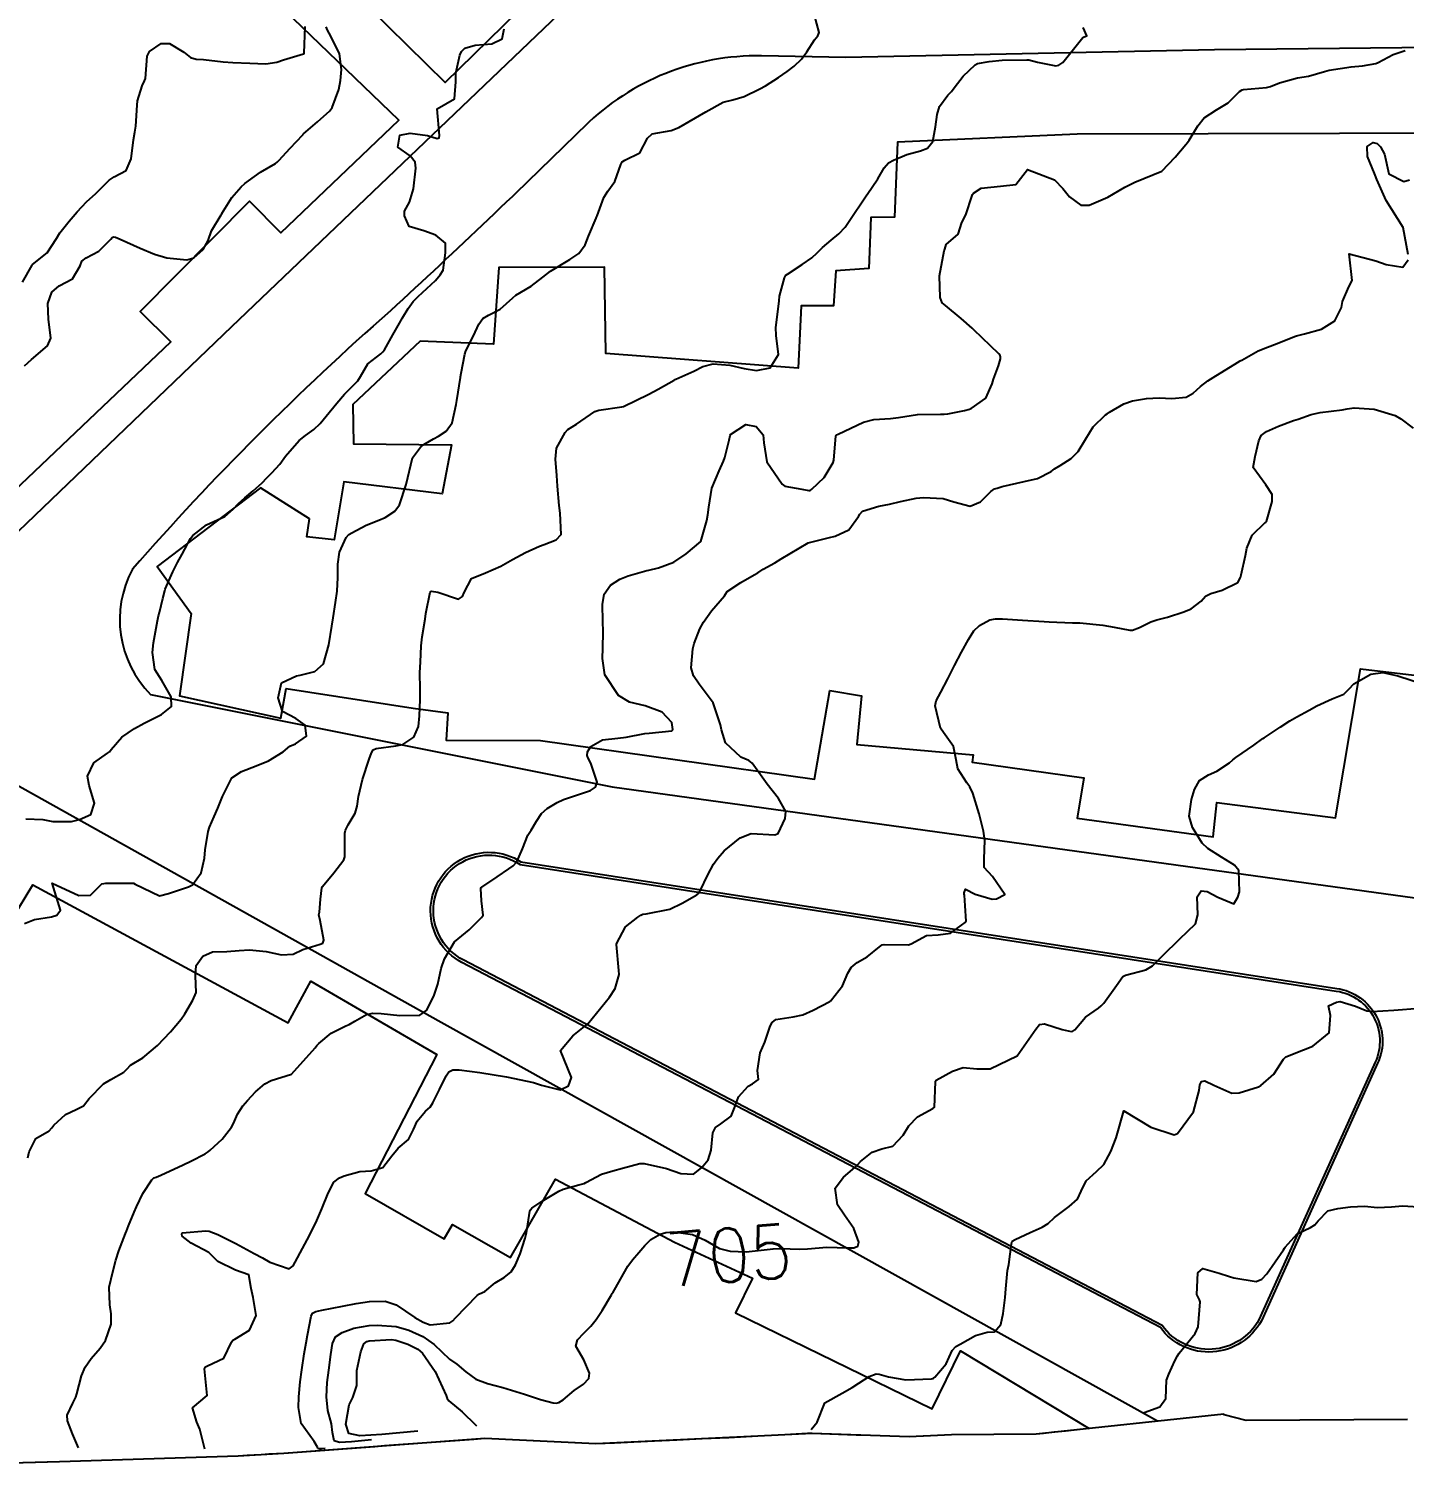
# Model space of a CAD drawing. Header units: metres. Extents: x 292545 to 299085, y 7450245 to 7463078.
# Drawn here: x 293256.3 to 293358.7, y 7462538.1 to 7462645.9 of the extents above; entities that cross this region are included whole.
import ezdxf
from ezdxf.enums import TextEntityAlignment as Align

# ---------------------------------------------------------------- set-up
doc = ezdxf.new("R2010")
doc.units = ezdxf.units.M
for name, color, linetype in [('Area', 45, 'Continuous'), ('Area Verde e Lazer', 94, 'Continuous'), ('Cotas', 45, 'Continuous'), ('Curvas de Nivel 1m', 11, 'Continuous'), ('Curvas de Nivel 5m', 15, 'Continuous'), ('Edificações', 30, 'Continuous'), ('Vias Primárias', 230, 'Continuous')]:
    doc.layers.add(name, color=color, linetype=linetype)
doc.styles.add('Style-STANDARD', font='STANDARD.shx')

msp = doc.modelspace()

# ---------------------------------------------------------------- linework, layer by layer
at = {"layer": 'Area'}
msp.add_polyline3d([(293358.94, 7462542.44, 718.84), (293346.94, 7462542.36, 716), (293345.29, 7462542.77, 716.26), (293345.27, 7462542.82, 708.56), (293331.3, 7462541.34, 706.29), (293325, 7462541.28, 709.85), (293321.86, 7462541.14, 712.58), (293314.62, 7462541.39, 712.36), (293310.59, 7462541.18, 709.21), (293298.52, 7462540.61, 705.61), (293290.27, 7462541.01, 708.29), (293275.29, 7462539.9, 706.51), (293271.9, 7462539.71, 705.76), (293258.6, 7462539.28, 706.24), (293252.21, 7462539.1, 706.04)], dxfattribs=at)
at = {"layer": 'Area Verde e Lazer'}
msp.add_lwpolyline([(293356.44, 7462568.82), (293347.89, 7462549.86, -0.551105), (293340.68, 7462549.43), (293288.65, 7462576.64, -1.056797), (293292.88, 7462583.74), (293353.65, 7462574.32, -0.521813)], format="xyb", close=True, dxfattribs=at)
at = {"layer": 'Curvas de Nivel 1m', "flags": 128}
for points, elevation in [([(293255.85, 7462627.1), (293256.55, 7462628.37), (293256.56, 7462628.39), (293256.58, 7462628.41), (293257.67, 7462629.28), (293258.36, 7462630.34), (293258.62, 7462630.78), (293259.31, 7462631.65), (293259.91, 7462632.33), (293260.25, 7462632.71), (293260.64, 7462633.09), (293261.28, 7462633.68), (293261.92, 7462634.31), (293262.28, 7462634.68), (293262.66, 7462634.93), (293263.55, 7462635.4), (293263.94, 7462636.28), (293264.11, 7462637.69), (293264.21, 7462638.27), (293264.28, 7462638.7), (293264.38, 7462640.27), (293264.41, 7462640.59), (293264.74, 7462641.7), (293264.93, 7462642.09), (293264.99, 7462642.27), (293265.13, 7462643.91), (293265.3, 7462644.26), (293266.17, 7462644.87), (293266.78, 7462644.86), (293267.84, 7462644.23), (293268.35, 7462643.81), (293268.77, 7462643.7), (293269.31, 7462643.67), (293270.77, 7462643.51), (293271.5, 7462643.46), (293272.76, 7462643.39), (293273.95, 7462643.34), (293274.77, 7462643.47), (293275.26, 7462643.65), (293276.77, 7462644.1), (293276.8, 7462644.13), (293276.8, 7462644.15), (293276.88, 7462646.13)], 697), ([(293255.99, 7462620.88), (293256.5, 7462621.34), (293257.71, 7462622.35), (293257.94, 7462622.94), (293257.78, 7462624.35), (293257.72, 7462625.52), (293258.02, 7462626.35), (293258.57, 7462626.82), (293259.56, 7462627.34), (293260.13, 7462628.32), (293260.26, 7462628.65), (293260.59, 7462628.92), (293261.51, 7462629.4), (293262.42, 7462630.3), (293262.51, 7462630.41), (293262.61, 7462630.47), (293262.76, 7462630.45), (293263.12, 7462630.29), (293264.6, 7462629.62), (293265.67, 7462629.19), (293266.59, 7462628.92), (293268.08, 7462628.75), (293268.59, 7462628.9), (293269.28, 7462629.53), (293269.66, 7462630.21), (293269.9, 7462630.93), (293270.63, 7462632.11), (293270.67, 7462632.16), (293270.69, 7462632.2), (293271.43, 7462633.4), (293272.11, 7462634.19), (293272.4, 7462634.44), (293272.66, 7462634.64), (293273.56, 7462635.28), (293274.68, 7462635.93), (293274.8, 7462636.03), (293274.92, 7462636.15), (293275.77, 7462637.06), (293276.7, 7462638.07), (293276.73, 7462638.1), (293276.77, 7462638.13), (293277.79, 7462639.04), (293278.72, 7462639.84), (293278.9, 7462640.11), (293279.39, 7462641.45), (293279.51, 7462642.1), (293279.58, 7462642.92), (293279.44, 7462644.09), (293278.79, 7462645.42), (293278.54, 7462645.86), (293278.45, 7462646.11)], 698), ([(293256.24, 7462561.92), (293256.34, 7462562.36), (293256.84, 7462563.34), (293257.82, 7462563.91), (293258.03, 7462564.14), (293258.18, 7462564.35), (293259.04, 7462565.13), (293259.84, 7462565.52), (293260.37, 7462565.79), (293260.81, 7462566.32), (293261.86, 7462567.42), (293262.42, 7462567.74), (293263.39, 7462568.28), (293263.62, 7462568.53), (293263.88, 7462568.81), (293264.8, 7462569.36), (293265.89, 7462570.26), (293266.86, 7462571.3), (293267.66, 7462572.23), (293267.93, 7462572.63), (293268.51, 7462573.65), (293268.76, 7462574.22), (293268.72, 7462575.46), (293268.77, 7462576.22), (293269.27, 7462576.92), (293269.98, 7462577.25), (293271.06, 7462577.27), (293271.98, 7462577.35), (293272.75, 7462577.4), (293273.98, 7462577.28), (293275.11, 7462577.01), (293275.98, 7462577.06), (293276.7, 7462577.42), (293277.99, 7462577.81), (293278.2, 7462577.9), (293278.28, 7462578.11), (293278.01, 7462579.57), (293277.9, 7462580), (293277.92, 7462580.11), (293277.94, 7462580.19), (293278.03, 7462581.17), (293278.13, 7462582.02), (293278.17, 7462582.11), (293279.02, 7462583.13), (293279.77, 7462584.09), (293279.84, 7462584.32), (293279.83, 7462586.09), (293279.88, 7462586.3), (293280.09, 7462586.69), (293280.61, 7462587.57), (293280.76, 7462588.08), (293280.86, 7462588.82), (293281.15, 7462590.07), (293281.66, 7462591.58), (293281.83, 7462592.06), (293281.95, 7462592.27), (293282.16, 7462592.38), (293283.63, 7462592.58), (293284.16, 7462592.68), (293284.98, 7462593.23), (293285.33, 7462594.03), (293285.4, 7462594.82), (293285.44, 7462596.03), (293285.44, 7462596.79), (293285.43, 7462598.03), (293285.47, 7462598.8), (293285.53, 7462600.03), (293285.59, 7462600.7), (293285.81, 7462602.02), (293285.87, 7462602.43), (293286.2, 7462604.01), (293286.3, 7462604.09), (293286.77, 7462604.01), (293288.3, 7462603.51), (293288.59, 7462603.7), (293288.71, 7462603.99), (293289.26, 7462605.04), (293290.32, 7462605.47), (293291.45, 7462605.95), (293292.33, 7462606.46), (293293.29, 7462606.97), (293294.34, 7462607.44), (293294.68, 7462607.57), (293295.58, 7462607.91), (293295.93, 7462608.32), (293295.87, 7462609.91), (293295.8, 7462610.48), (293295.66, 7462611.91), (293295.61, 7462612.7), (293295.53, 7462613.91), (293295.6, 7462614.73), (293296.23, 7462615.9), (293296.45, 7462616.14), (293297.09, 7462616.53), (293298.46, 7462617.47), (293298.74, 7462617.58), (293300.46, 7462617.82), (293300.57, 7462617.85), (293302.47, 7462618.75), (293303.17, 7462619.12), (293304.35, 7462619.8), (293304.44, 7462619.85), (293304.48, 7462619.87), (293305.81, 7462620.47), (293306.5, 7462620.82), (293307.25, 7462621.02), (293308.5, 7462620.91), (293309.57, 7462620.66), (293310.49, 7462620.51), (293311.5, 7462620.72), (293312.11, 7462621.71), (293311.94, 7462623.13), (293311.93, 7462623.71), (293312.12, 7462625.28), (293312.16, 7462625.71), (293312.2, 7462626.06), (293312.58, 7462627.42), (293312.67, 7462627.61), (293312.8, 7462627.7), (293313.88, 7462628.4), (293314.6, 7462628.91), (293314.99, 7462629.28), (293315.39, 7462629.67), (293316.05, 7462630.23), (293316.62, 7462630.69), (293317.08, 7462631.2), (293317.39, 7462631.65), (293318.65, 7462633.52), (293318.7, 7462633.59), (293318.72, 7462633.63), (293319.51, 7462634.78), (293320, 7462635.62), (293320.31, 7462635.98), (293320.68, 7462636.19), (293321.68, 7462636.61), (293322.69, 7462636.87), (293323.22, 7462637.06), (293323.62, 7462637.58), (293323.8, 7462638.66), (293323.93, 7462639.57), (293324.12, 7462640.18), (293324.74, 7462641.02), (293324.99, 7462641.3), (293325.19, 7462641.56), (293325.87, 7462642.43), (293326.77, 7462643.28), (293326.94, 7462643.37), (293327.8, 7462643.52), (293328.77, 7462643.63), (293330.6, 7462643.66), (293330.77, 7462643.65), (293331.4, 7462643.48), (293332.77, 7462643.19), (293333, 7462643.24), (293333.28, 7462643.46), (293334.79, 7462645.3), (293334.88, 7462645.35), (293335.07, 7462645.44), (293334.8, 7462646.05)], 701), ([(293256.09, 7462587.14), (293257.35, 7462587.1), (293258.09, 7462586.94), (293259.48, 7462586.94), (293260.09, 7462587.09), (293260.93, 7462587.48), (293261.2, 7462588.31), (293260.81, 7462589.63), (293260.67, 7462590.31), (293261.14, 7462591.32), (293262.16, 7462592.03), (293262.32, 7462592.14), (293262.43, 7462592.3), (293263.24, 7462593.22), (293264.18, 7462593.87), (293264.89, 7462594.27), (293266.19, 7462594.92), (293266.92, 7462595.52), (293266.91, 7462596.24), (293266.22, 7462597.45), (293265.7, 7462598.26), (293265.51, 7462599.53), (293265.59, 7462600.26), (293265.89, 7462601.88), (293265.97, 7462602.25), (293266.03, 7462602.5), (293266.29, 7462603.54), (293266.44, 7462604.11), (293266.47, 7462604.25), (293267.02, 7462605.54), (293267.38, 7462606.24), (293267.72, 7462606.85), (293268.34, 7462608.02), (293268.51, 7462608.23), (293269.55, 7462609.02), (293270.36, 7462609.4), (293270.91, 7462609.65), (293271.52, 7462610.19), (293271.93, 7462610.63), (293272.38, 7462611.05), (293273, 7462611.56), (293273.67, 7462612.17), (293274.03, 7462612.53), (293274.4, 7462612.9), (293275, 7462613.56), (293275.43, 7462614.14), (293276.43, 7462615.3), (293276.9, 7462615.67), (293277.52, 7462616.12), (293277.99, 7462616.57), (293278.45, 7462617.11), (293279.24, 7462618.1), (293279.81, 7462618.76), (293280.48, 7462619.43), (293280.81, 7462619.76), (293281.01, 7462620.07), (293281.56, 7462621.01), (293282.51, 7462621.76), (293282.67, 7462621.9), (293282.78, 7462622.06), (293283.4, 7462623.18), (293283.91, 7462624.05), (293284.13, 7462624.45), (293284.55, 7462625.14), (293284.93, 7462625.66), (293285.3, 7462626.03), (293286.58, 7462627.23), (293286.94, 7462627.64), (293287.15, 7462628), (293287.33, 7462629.27), (293287.33, 7462630), (293286.61, 7462630.59), (293285.72, 7462630.92), (293284.62, 7462631.25), (293284.28, 7462632.04), (293284.29, 7462632.39), (293284.64, 7462633.04), (293284.96, 7462634.04), (293285.11, 7462635.59), (293285.08, 7462636.03), (293284.69, 7462636.51), (293283.79, 7462637.14), (293283.92, 7462638.04), (293284.7, 7462638.18), (293285.98, 7462638.02), (293286.7, 7462637.78), (293286.86, 7462637.85), (293286.88, 7462638.01), (293286.72, 7462640.01), (293287.99, 7462640.74), (293288.11, 7462642), (293288.1, 7462642.65), (293288.39, 7462643.99), (293288.51, 7462644.26), (293288.78, 7462644.51), (293289.54, 7462644.73), (293290.78, 7462644.85), (293291.54, 7462645.2), (293291.69, 7462645.95)], 699), ([(293260, 7462540.33), (293259.55, 7462541.36), (293259.19, 7462542.33), (293259.16, 7462542.75), (293259.58, 7462543.64), (293259.81, 7462544.1), (293259.88, 7462544.33), (293260.24, 7462545.69), (293260.5, 7462546.32), (293260.96, 7462546.98), (293261.63, 7462547.73), (293262.02, 7462548.3), (293262.43, 7462549.52), (293262.45, 7462550.3), (293262.33, 7462550.96), (293262.29, 7462552.29), (293262.57, 7462553.42), (293262.79, 7462554.29), (293263.01, 7462554.99), (293263.51, 7462556.28), (293263.57, 7462556.44), (293263.74, 7462556.85), (293264.16, 7462557.87), (293264.32, 7462558.27), (293264.79, 7462559.25), (293265.46, 7462560.26), (293265.62, 7462560.42), (293265.79, 7462560.48), (293266.14, 7462560.61), (293267.79, 7462561.39), (293268.37, 7462561.66), (293269.43, 7462562.21), (293269.65, 7462562.36), (293269.81, 7462562.48), (293270.7, 7462563.31), (293271.41, 7462564.19), (293271.55, 7462564.47), (293271.84, 7462565.16), (293272.25, 7462565.78), (293272.6, 7462566.17), (293273.19, 7462566.83), (293273.87, 7462567.43), (293274.35, 7462567.67), (293275.87, 7462568.14), (293277.62, 7462570.11), (293277.75, 7462570.26), (293277.9, 7462570.43), (293278.81, 7462571.2), (293279.92, 7462571.74), (293280.17, 7462571.84), (293280.57, 7462572.08), (293281.44, 7462572.57), (293281.93, 7462572.69), (293282.53, 7462572.66), (293283.93, 7462572.5), (293285.42, 7462572.53), (293285.93, 7462572.9), (293286.48, 7462574.01), (293286.77, 7462574.83), (293287, 7462576), (293287.26, 7462576.72), (293287.99, 7462577.99), (293289.09, 7462578.89), (293290.01, 7462579.81), (293290.09, 7462579.89), (293290.13, 7462579.97), (293290.02, 7462581.05), (293289.95, 7462581.97), (293289.98, 7462582.03), (293290.03, 7462582.07), (293291.17, 7462582.83), (293292.05, 7462583.42), (293292.36, 7462583.64), (293292.63, 7462583.94), (293293.06, 7462584.92), (293293.46, 7462585.93), (293293.7, 7462586.31), (293294.1, 7462586.97), (293294.47, 7462587.55), (293294.89, 7462587.91), (293295.65, 7462588.37), (293296.12, 7462588.59), (293297.15, 7462588.92), (293298.13, 7462589.26), (293298.49, 7462589.51), (293298.62, 7462589.87), (293298.15, 7462591.29), (293297.94, 7462591.66), (293297.88, 7462591.87), (293297.89, 7462592.14), (293298.16, 7462592.53), (293299.01, 7462593.02), (293300.17, 7462593.14), (293300.78, 7462593.23), (293302.18, 7462593.49), (293302.49, 7462593.52), (293304.18, 7462593.7), (293304.24, 7462593.74), (293304.26, 7462593.8), (293304.19, 7462594.31), (293303.47, 7462595.09), (293302.2, 7462595.57), (293301.04, 7462595.84), (293300.21, 7462596.33), (293299.19, 7462597.86), (293299.02, 7462599.09), (293299.05, 7462599.86), (293299.06, 7462601.07), (293299.05, 7462601.86), (293299.03, 7462603.11), (293299.15, 7462603.86), (293299.61, 7462604.55), (293300.31, 7462604.98), (293300.92, 7462605.23), (293302.32, 7462605.63), (293302.48, 7462605.66), (293303.19, 7462605.82), (293304.33, 7462606.26), (293305.25, 7462606.88), (293306.34, 7462607.78), (293306.78, 7462609.36), (293306.87, 7462609.77), (293306.94, 7462610.34), (293307.17, 7462611.77), (293307.7, 7462613.05), (293308.03, 7462613.76), (293308.12, 7462614.05), (293308.44, 7462615.34), (293308.52, 7462615.67), (293308.56, 7462615.75), (293309.68, 7462616.51), (293310.45, 7462616.36), (293310.99, 7462615.72), (293311.02, 7462615.14), (293311.25, 7462613.72), (293312.4, 7462612.06), (293312.6, 7462611.92), (293313.85, 7462611.69), (293314.39, 7462611.59), (293314.48, 7462611.6), (293314.6, 7462611.68), (293315.51, 7462612.56), (293316.19, 7462613.66), (293316.24, 7462613.84), (293316.4, 7462615.66), (293316.41, 7462615.69), (293316.44, 7462615.72), (293316.56, 7462615.78), (293318.45, 7462616.68), (293319.21, 7462616.87), (293320.46, 7462616.94), (293321.05, 7462617.02), (293322.46, 7462617.25), (293324.17, 7462617.27), (293324.46, 7462617.27), (293324.72, 7462617.3), (293325.97, 7462617.54), (293326.35, 7462617.65), (293326.46, 7462617.69), (293327.56, 7462618.45), (293328.04, 7462619.52), (293328.14, 7462619.87), (293328.5, 7462620.87), (293328.65, 7462621.38), (293328.66, 7462621.52), (293328.63, 7462621.63), (293328.52, 7462621.75), (293326.66, 7462623.54), (293326.53, 7462623.66), (293325.71, 7462624.38), (293324.55, 7462625.37), (293324.44, 7462625.45), (293324.3, 7462625.56), (293324.16, 7462625.96), (293324.1, 7462627.57), (293324.46, 7462629.42), (293324.5, 7462629.56), (293324.61, 7462629.91), (293325.5, 7462630.66), (293325.78, 7462631.55), (293326.06, 7462632.11), (293326.53, 7462633.54), (293326.57, 7462633.62), (293326.65, 7462633.72), (293327.21, 7462634.09), (293328.66, 7462634.25), (293329.79, 7462634.37), (293330.67, 7462635.49), (293332.67, 7462634.71), (293333.28, 7462634.08), (293333.79, 7462633.45), (293334.64, 7462632.83), (293335.24, 7462632.83), (293336.65, 7462633.42), (293337.9, 7462634.17), (293338.66, 7462634.54), (293340.67, 7462635.37), (293341.65, 7462636.39), (293342.44, 7462637.35), (293342.56, 7462637.49), (293342.7, 7462637.68), (293343.33, 7462638.73), (293343.82, 7462639.33), (293344.73, 7462639.93), (293345.6, 7462640.45), (293346.45, 7462641.3), (293346.63, 7462641.42), (293346.75, 7462641.44), (293348.45, 7462641.58), (293348.75, 7462641.66), (293349.41, 7462641.93), (293350.75, 7462642.3), (293351.57, 7462642.43), (293352.76, 7462642.78), (293353.11, 7462642.88), (293354.76, 7462643.12), (293355.59, 7462643.2), (293356.58, 7462643.37), (293356.77, 7462643.45), (293357.89, 7462644.05), (293358.78, 7462644.35)], 702), ([(293358.99, 7462629.16), (293358.62, 7462631.16), (293357.35, 7462633.17), (293356.67, 7462634.73), (293356.55, 7462635.06), (293356.49, 7462635.18), (293355.96, 7462636.46), (293355.94, 7462637.19), (293356.39, 7462637.49), (293356.7, 7462637.41), (293356.93, 7462637.18), (293357.24, 7462636.62), (293357.55, 7462635.17), (293358.67, 7462634.58), (293359.11, 7462634.71)], 703), ([(293269.41, 7462540.21), (293269.04, 7462541.7), (293268.82, 7462542.22), (293268.49, 7462543.31), (293269.59, 7462544.21), (293269.4, 7462546.21), (293269.47, 7462546.35), (293269.62, 7462546.43), (293270.83, 7462546.99), (293271.41, 7462548.19), (293271.5, 7462548.33), (293271.64, 7462548.42), (293272.74, 7462549.08), (293273.24, 7462550.17), (293273.01, 7462551.5), (293272.87, 7462552.17), (293272.7, 7462553.19), (293271.7, 7462553.54), (293270.39, 7462554.2), (293269.71, 7462554.85), (293268.4, 7462555.55), (293267.73, 7462556.09), (293267.69, 7462556.23), (293267.73, 7462556.33), (293269.48, 7462556.47), (293269.74, 7462556.45), (293270.39, 7462556.2), (293271.72, 7462555.52), (293273.08, 7462554.8), (293273.71, 7462554.46), (293274.26, 7462554.15), (293275.7, 7462553.64), (293275.98, 7462553.86), (293276.14, 7462554.14), (293276.69, 7462555.16), (293277.2, 7462556.13), (293277.74, 7462557.24), (293278.13, 7462558.11), (293278.59, 7462559.28), (293279.01, 7462560.1), (293279.44, 7462560.43), (293279.78, 7462560.58), (293280.96, 7462560.9), (293281.79, 7462560.94), (293282.67, 7462561.18), (293283.34, 7462562.05), (293283.81, 7462562.63), (293284.58, 7462563.27), (293284.94, 7462564.03), (293285.22, 7462564.64), (293285.84, 7462565.39), (293286.18, 7462565.69), (293286.38, 7462566.01), (293286.89, 7462566.99), (293287.37, 7462568.01), (293287.57, 7462568.31), (293287.88, 7462568.45), (293288.35, 7462568.46), (293289.88, 7462568.27), (293291.87, 7462567.95), (293293.87, 7462567.52), (293294.47, 7462567.31), (293295.86, 7462566.97), (293296.5, 7462567.26), (293296.71, 7462567.89), (293295.89, 7462569.9), (293296.82, 7462570.98), (293297.92, 7462571.88), (293299.54, 7462573.86), (293299.95, 7462574.51), (293300.25, 7462575.55), (293300.24, 7462575.85), (293300.05, 7462577.79), (293300.05, 7462577.85), (293300.74, 7462579.11), (293301.65, 7462579.83), (293301.87, 7462579.97), (293302.02, 7462580.04), (293302.26, 7462580.07), (293304.02, 7462580.42), (293304.95, 7462580.86), (293306.03, 7462581.5), (293306.19, 7462581.62), (293306.28, 7462581.78), (293306.85, 7462582.97), (293307.29, 7462583.77), (293307.6, 7462584.23), (293308.07, 7462584.76), (293309.28, 7462585.74), (293310.09, 7462586.05), (293311.85, 7462585.95), (293312.09, 7462586.05), (293312.63, 7462587.17), (293312.66, 7462587.7), (293312.12, 7462588.66), (293311.28, 7462589.72), (293310.15, 7462591.29), (293309.91, 7462591.49), (293309.32, 7462591.74), (293308.17, 7462592.8), (293307.87, 7462593.76), (293307.8, 7462594.15), (293307.27, 7462595.77), (293306.22, 7462597.16), (293305.79, 7462597.78), (293305.63, 7462598.38), (293305.74, 7462599.79), (293305.84, 7462600.2), (293306.27, 7462601.29), (293306.55, 7462601.78), (293307.13, 7462602.62), (293308.09, 7462603.75), (293308.17, 7462603.88), (293308.3, 7462604.06), (293309.31, 7462604.74), (293310.32, 7462605.3), (293310.58, 7462605.46), (293310.99, 7462605.72), (293311.84, 7462606.21), (293312.33, 7462606.49), (293314.34, 7462607.68), (293315.92, 7462608.09), (293316.35, 7462608.18), (293317.35, 7462608.66), (293318.09, 7462609.64), (293318.18, 7462609.82), (293318.37, 7462610.06), (293319.58, 7462610.42), (293320.38, 7462610.57), (293321.21, 7462610.77), (293322.38, 7462611.01), (293322.91, 7462611.06), (293324.38, 7462610.98), (293325.18, 7462610.75), (293326.38, 7462610.43), (293327.17, 7462610.74), (293327.94, 7462611.52), (293328.21, 7462611.71), (293328.4, 7462611.77), (293328.77, 7462611.89), (293330.4, 7462612.25), (293331.41, 7462612.48), (293332.41, 7462613.01), (293332.67, 7462613.21), (293333.08, 7462613.46), (293333.92, 7462613.96), (293334.42, 7462614.48), (293335, 7462615.44), (293335.56, 7462616.32), (293336.46, 7462617.21), (293336.58, 7462617.3), (293336.77, 7462617.42), (293337.83, 7462618.05), (293338.47, 7462618.26), (293339.52, 7462618.43), (293340.47, 7462618.49), (293341.4, 7462618.44), (293342.47, 7462618.54), (293342.99, 7462618.84), (293343.55, 7462619.34), (293344.08, 7462619.74), (293344.49, 7462620), (293346.3, 7462621.11), (293346.5, 7462621.24), (293346.54, 7462621.26), (293346.61, 7462621.3), (293347.82, 7462621.98), (293348.52, 7462622.26), (293349.25, 7462622.54), (293350.53, 7462623.06), (293350.68, 7462623.11), (293351.29, 7462623.25), (293352.54, 7462623.6), (293353.54, 7462624.22), (293354.04, 7462625.22), (293354.11, 7462625.66), (293354.57, 7462626.75), (293354.82, 7462627.21), (293354.6, 7462629.21), (293356.6, 7462628.68), (293357.35, 7462628.41), (293358.59, 7462628.21), (293359, 7462628.75)], 703), ([(293278.37, 7462540.28), (293278.1, 7462540.25), (293277.9, 7462540.24), (293277.83, 7462540.26), (293277.79, 7462540.36), (293277.55, 7462540.8), (293276.59, 7462542.13), (293276.38, 7462543.33), (293276.41, 7462544.13), (293276.5, 7462545.23), (293276.64, 7462546.13), (293276.82, 7462547.32), (293276.95, 7462548.13), (293277.06, 7462548.71), (293277.34, 7462550.12), (293277.44, 7462550.35), (293277.67, 7462550.47), (293278.13, 7462550.57), (293279.67, 7462550.87), (293280.68, 7462551.07), (293281.67, 7462551.22), (293282.85, 7462551.23), (293283.67, 7462550.96), (293285.06, 7462550.03), (293285.66, 7462549.68), (293286.19, 7462549.48), (293287.66, 7462549.63), (293287.88, 7462549.77), (293288.08, 7462549.99), (293289.68, 7462551.65), (293289.87, 7462551.78), (293290.25, 7462551.96), (293291.03, 7462552.61), (293291.69, 7462553.01), (293292.21, 7462553.43), (293292.53, 7462553.94), (293292.89, 7462554.77), (293293.26, 7462555.93), (293293.35, 7462556.32), (293293.61, 7462557.93), (293293.65, 7462558.04), (293293.76, 7462558.16), (293294.52, 7462558.68), (293295.77, 7462559.44), (293296.09, 7462559.58), (293297.25, 7462559.89), (293297.65, 7462560.01), (293297.78, 7462560.08), (293298.95, 7462560.7), (293299.79, 7462560.95), (293300.5, 7462561.14), (293301.8, 7462561.48), (293302.13, 7462561.5), (293303.79, 7462561.12), (293304.84, 7462560.74), (293305.79, 7462560.7), (293306.4, 7462561.17), (293306.88, 7462561.77), (293307.11, 7462562.47), (293307.23, 7462563.77), (293307.43, 7462564.16), (293307.83, 7462564.45), (293308.59, 7462565), (293308.89, 7462565.75), (293309.15, 7462566.45), (293309.87, 7462567.25), (293310.18, 7462567.42), (293310.64, 7462567.73), (293310.57, 7462568.42), (293310.75, 7462569.72), (293311.11, 7462570.51), (293311.51, 7462571.71), (293311.64, 7462571.99), (293311.92, 7462572.2), (293313.22, 7462572.4), (293313.93, 7462572.56), (293314.7, 7462572.91), (293315.94, 7462573.55), (293316.01, 7462573.59), (293316.07, 7462573.66), (293316.88, 7462574.72), (293317.29, 7462575.65), (293317.53, 7462576.09), (293317.97, 7462576.45), (293318.73, 7462576.87), (293319.65, 7462577.62), (293319.84, 7462577.76), (293319.99, 7462577.8), (293321.81, 7462577.76), (293321.99, 7462577.83), (293323.13, 7462578.45), (293324, 7462578.5), (293324.92, 7462578.64), (293326.01, 7462579.44), (293326.07, 7462579.49), (293326.1, 7462579.54), (293326.02, 7462580.67), (293325.96, 7462581.46), (293325.95, 7462581.54), (293325.94, 7462581.63), (293326.04, 7462581.91), (293326.77, 7462581.53), (293328.03, 7462581.16), (293328.35, 7462581.2), (293328.97, 7462581.51), (293328.05, 7462582.86), (293327.44, 7462583.53), (293327.44, 7462584.16), (293327.48, 7462585.53), (293327.39, 7462586.23), (293327.07, 7462587.53), (293326.6, 7462589.06), (293326.36, 7462589.54), (293326.14, 7462589.83), (293325.47, 7462590.87), (293325.35, 7462591.55), (293325.14, 7462592.53), (293324.4, 7462593.57), (293324.18, 7462593.89), (293323.79, 7462595.57), (293323.86, 7462595.92), (293324.21, 7462596.58), (293324.72, 7462597.56), (293325.23, 7462598.56), (293325.75, 7462599.55), (293326.26, 7462600.5), (293326.67, 7462601.13), (293327.08, 7462601.53), (293327.85, 7462601.95), (293328.28, 7462602.04), (293328.81, 7462602.04), (293330.28, 7462601.94), (293331.91, 7462601.84), (293332.28, 7462601.82), (293334, 7462601.73), (293334.28, 7462601.73), (293334.56, 7462601.73), (293336.27, 7462601.57), (293337.12, 7462601.41), (293338.27, 7462601.18), (293338.47, 7462601.19), (293338.99, 7462601.39), (293339.84, 7462601.82), (293340.28, 7462601.96), (293341.08, 7462602.17), (293342.29, 7462602.56), (293342.85, 7462602.78), (293343.59, 7462603.34), (293343.92, 7462603.71), (293344.3, 7462603.93), (293345.16, 7462604.18), (293346.31, 7462604.75), (293346.51, 7462605.1), (293346.57, 7462605.3), (293346.89, 7462606.74), (293347, 7462607.29), (293347.38, 7462608.26), (293348.36, 7462609.2), (293348.41, 7462609.23), (293348.44, 7462609.28), (293348.88, 7462610.78), (293348.87, 7462611.28), (293348.4, 7462612.02), (293347.47, 7462613.29), (293347.6, 7462614.11), (293347.87, 7462615.29), (293348.05, 7462615.67), (293348.44, 7462615.98), (293349.34, 7462616.38), (293350.46, 7462616.79), (293350.81, 7462616.9), (293351.78, 7462617.24), (293352.46, 7462617.4), (293354.08, 7462617.6), (293354.47, 7462617.66), (293354.99, 7462617.73), (293356.47, 7462617.64), (293358.04, 7462617.16), (293358.46, 7462616.93), (293359.38, 7462616.22)], 704), ([(293314.56, 7462541.68), (293315.01, 7462542.23), (293315.58, 7462543.67), (293316.87, 7462544.38), (293317.6, 7462544.81), (293318.11, 7462545.13), (293318.86, 7462545.63), (293319.4, 7462545.83), (293319.61, 7462545.81), (293320.32, 7462545.61), (293321.6, 7462545.38), (293323.5, 7462545.47), (293323.6, 7462545.49), (293323.67, 7462545.5), (293323.76, 7462545.57), (293324.6, 7462546.58), (293325.04, 7462547.56), (293325.33, 7462547.86), (293325.64, 7462548.03), (293326.8, 7462548.69), (293327.65, 7462548.92), (293328.21, 7462548.96), (293328.67, 7462549.51), (293328.86, 7462550.31), (293329, 7462551.51), (293329.04, 7462552.15), (293329.18, 7462553.51), (293329.26, 7462553.96), (293329.47, 7462555.5), (293329.53, 7462555.7), (293329.73, 7462555.83), (293330.86, 7462556.36), (293331.74, 7462556.75), (293332.19, 7462557.03), (293332.66, 7462557.47), (293333.76, 7462558.29), (293334.37, 7462558.84), (293334.66, 7462559.44), (293335.03, 7462560.19), (293335.79, 7462560.89), (293336.34, 7462561.42), (293336.86, 7462562.37), (293337.27, 7462563.41), (293337.84, 7462565.4), (293339.83, 7462564.2), (293341.57, 7462563.62), (293341.83, 7462563.73), (293343.01, 7462565.34), (293343.45, 7462566.93), (293343.48, 7462567.34), (293343.62, 7462567.58), (293343.87, 7462567.63), (293344.54, 7462567.32), (293345.86, 7462566.73), (293346.41, 7462566.75), (293347.86, 7462567.2), (293348.04, 7462567.29), (293349, 7462568.15), (293349.73, 7462569.26), (293349.89, 7462569.44), (293351.2, 7462569.95), (293351.9, 7462570.23), (293353.11, 7462571.22), (293353.21, 7462572.51), (293353.07, 7462573.22), (293353.66, 7462573.5), (293353.94, 7462573.54), (293355.07, 7462573.2), (293355.93, 7462572.85), (293356.3, 7462572.81), (293357.93, 7462572.9), (293359.84, 7462573.05)], 706), ([(293339.35, 7462542.94), (293340.52, 7462543.37), (293340.97, 7462543.99), (293341.01, 7462545.37), (293341.17, 7462545.8), (293341.62, 7462546.79), (293341.82, 7462547.17), (293341.96, 7462547.36), (293343.14, 7462548.83), (293343.36, 7462549.33), (293343.52, 7462551.18), (293343.47, 7462551.33), (293343.27, 7462551.74), (293343.33, 7462553.34), (293343.71, 7462553.66), (293344.94, 7462553.32), (293345.7, 7462553.07), (293346.03, 7462552.98), (293347.69, 7462552.7), (293348.11, 7462552.87), (293348.48, 7462553.28), (293349.72, 7462555.07), (293349.8, 7462555.19), (293349.84, 7462555.26), (293350.73, 7462556.26), (293351.74, 7462556.73), (293352.05, 7462556.92), (293352.3, 7462557.23), (293353.02, 7462557.96), (293353.76, 7462558.15), (293354.71, 7462558.26), (293355.76, 7462558.3), (293356.72, 7462558.22), (293357.76, 7462558.27), (293358.58, 7462558.34), (293359.76, 7462558.27)], 707), ([(293285.28, 7462541.57), (293282.6, 7462541.32), (293280.95, 7462541.21), (293280.13, 7462541.38), (293279.91, 7462542.09), (293280.15, 7462543.51), (293280.42, 7462544.08), (293280.72, 7462544.96), (293280.74, 7462546.08), (293281.03, 7462547.47), (293281.26, 7462548.07), (293281.47, 7462548.24), (293281.64, 7462548.28), (293283.3, 7462548.39), (293283.64, 7462548.34), (293284.52, 7462548.03), (293285.27, 7462547.66), (293285.63, 7462547.36), (293286.55, 7462546.01), (293287.37, 7462544.22), (293287.45, 7462544), (293287.58, 7462543.81), (293288.57, 7462542.99), (293289.56, 7462542.03), (293289.65, 7462541.97)], 706)]:
    msp.add_lwpolyline(points, dxfattribs=dict(at, elevation=elevation))
at = {"layer": 'Curvas de Nivel 5m', "flags": 128}
for points, elevation in [([(293256, 7462579.35), (293256.73, 7462579.64), (293258.01, 7462579.85), (293258.39, 7462579.97), (293258.68, 7462580.34), (293258.04, 7462582.35), (293260.03, 7462581.43), (293260.89, 7462581.46), (293261.75, 7462582.3), (293262.04, 7462582.36), (293263.97, 7462582.35), (293264.04, 7462582.36), (293264.11, 7462582.35), (293264.22, 7462582.28), (293266.03, 7462581.41), (293266.7, 7462581.58), (293268.04, 7462582.04), (293268.19, 7462582.08), (293268.49, 7462582.23), (293269.15, 7462583.12), (293269.39, 7462584.22), (293269.44, 7462584.85), (293269.65, 7462586.21), (293269.77, 7462586.53), (293270.1, 7462587.33), (293270.37, 7462587.95), (293270.49, 7462588.2), (293270.73, 7462588.81), (293271.43, 7462590.19), (293272.14, 7462590.68), (293273.23, 7462591.09), (293274.15, 7462591.46), (293275.24, 7462592.14), (293275.74, 7462592.56), (293276.16, 7462592.72), (293276.99, 7462593.31), (293276.88, 7462594.12), (293276.19, 7462594.62), (293275.19, 7462595.14), (293274.87, 7462596.15), (293275.11, 7462597.26), (293276.23, 7462597.78), (293276.52, 7462597.83), (293277.6, 7462598.12), (293278.24, 7462598.68), (293278.64, 7462600.11), (293278.88, 7462601.49), (293278.97, 7462602.1), (293279.15, 7462603.24), (293279.26, 7462604.1), (293279.31, 7462605.1), (293279.32, 7462606.1), (293279.44, 7462606.99), (293279.94, 7462608.09), (293280.14, 7462608.3), (293280.35, 7462608.43), (293281.42, 7462609.01), (293282.36, 7462609.37), (293282.85, 7462609.58), (293283.57, 7462610.05), (293283.91, 7462610.52), (293284.39, 7462612.04), (293284.88, 7462614.03), (293285.54, 7462614.91), (293286.43, 7462615.44), (293286.82, 7462615.63), (293287.37, 7462616), (293287.82, 7462616.63), (293288.13, 7462617.99), (293288.18, 7462618.28), (293288.44, 7462619.99), (293288.45, 7462620.04), (293288.5, 7462620.33), (293288.76, 7462621.74), (293288.85, 7462621.99), (293289.42, 7462623.09), (293289.81, 7462623.98), (293290.12, 7462624.39), (293290.54, 7462624.64), (293291.41, 7462625.09), (293292.34, 7462625.94), (293292.56, 7462626.12), (293293.7, 7462626.8), (293294.58, 7462627.46), (293295.16, 7462627.91), (293296.59, 7462628.79), (293297.26, 7462629.22), (293297.73, 7462629.88), (293297.97, 7462630.52), (293298.55, 7462631.87), (293298.58, 7462631.93), (293298.63, 7462632.03), (293299.11, 7462633.4), (293299.42, 7462633.86), (293299.94, 7462634.58), (293300.38, 7462635.85), (293300.48, 7462636.05), (293300.68, 7462636.17), (293301.8, 7462636.72), (293302.37, 7462637.82), (293302.71, 7462638.13), (293304.13, 7462638.39), (293304.71, 7462638.6), (293306.72, 7462639.77), (293307.99, 7462640.5), (293308.73, 7462640.67), (293309.57, 7462640.91), (293310.74, 7462641.5), (293311.15, 7462641.72), (293312.12, 7462642.34), (293312.76, 7462642.79), (293313.29, 7462643.17), (293313.83, 7462643.69), (293314.22, 7462644.24), (293314.79, 7462645.13), (293315.04, 7462645.43), (293315.15, 7462645.68), (293314.81, 7462646.98)], 700), ([(293281.82, 7462540.92), (293280.33, 7462540.78), (293279.43, 7462540.73), (293279.03, 7462540.84), (293278.92, 7462541.47), (293278.85, 7462542.1), (293278.57, 7462543.1), (293278.46, 7462544.11), (293278.53, 7462545.18), (293278.65, 7462546.1), (293278.79, 7462547.27), (293278.91, 7462548.1), (293279.14, 7462548.59), (293279.65, 7462548.91), (293280.51, 7462549.23), (293281.65, 7462549.44), (293282.25, 7462549.46), (293283.65, 7462549.35), (293284.59, 7462549.09), (293285.64, 7462548.62), (293286.49, 7462548.01), (293287.62, 7462546.93), (293288.18, 7462546.55), (293288.85, 7462545.98), (293289.6, 7462545.43), (293290.45, 7462545.11), (293291.6, 7462544.82), (293293.21, 7462544.31), (293293.59, 7462544.18), (293294.41, 7462543.92), (293295.34, 7462543.66), (293295.58, 7462543.64), (293295.78, 7462543.69), (293296.09, 7462543.89), (293296.9, 7462544.58), (293297.6, 7462545.06), (293298, 7462545.49), (293298.06, 7462545.88), (293297.62, 7462546.87), (293297.03, 7462547.89), (293297.17, 7462548.35), (293297.64, 7462548.85), (293298.14, 7462549.39), (293298.54, 7462549.87), (293298.99, 7462550.54), (293299.68, 7462551.7), (293299.74, 7462551.8), (293299.78, 7462551.86), (293299.91, 7462552.08), (293300.9, 7462553.84), (293301.24, 7462554.31), (293301.72, 7462554.87), (293302.17, 7462555.39), (293302.62, 7462555.82), (293303.32, 7462556.23), (293303.74, 7462556.35), (293304.33, 7462556.39), (293305.73, 7462556.2), (293306.65, 7462555.77), (293307.72, 7462555.16), (293308.52, 7462554.95), (293309.71, 7462554.92), (293311.05, 7462555.05), (293311.72, 7462555.14), (293312.26, 7462555.17), (293313.72, 7462555.11), (293314.27, 7462555.13), (293315.72, 7462555.27), (293317.27, 7462555.2), (293317.72, 7462555.2), (293318.03, 7462555.33), (293318.11, 7462555.64), (293317.74, 7462556.64), (293317.04, 7462557.65), (293316.51, 7462558.41), (293316.34, 7462559.65), (293316.95, 7462560.48), (293317.8, 7462561.18), (293318.03, 7462561.41), (293318.22, 7462561.64), (293319.09, 7462562.34), (293319.81, 7462562.57), (293320.64, 7462562.78), (293321.41, 7462563.6), (293321.83, 7462564.3), (293322.46, 7462564.96), (293323.62, 7462565.57), (293323.73, 7462565.68), (293323.81, 7462567.57), (293323.82, 7462567.62), (293323.87, 7462567.68), (293325.08, 7462568.36), (293325.88, 7462568.63), (293326.88, 7462568.54), (293327.88, 7462568.53), (293328.55, 7462568.85), (293329.89, 7462569.5), (293331.29, 7462571.48), (293331.55, 7462571.84), (293331.92, 7462571.89), (293333.23, 7462571.46), (293333.91, 7462571.31), (293334.03, 7462571.33), (293334.19, 7462571.45), (293334.98, 7462572.39), (293335.94, 7462573.05), (293336.15, 7462573.22), (293336.33, 7462573.42), (293337.28, 7462574.73), (293337.76, 7462575.4), (293337.96, 7462575.52), (293339.46, 7462575.9), (293339.97, 7462576.21), (293340.55, 7462576.8), (293341.14, 7462577.37), (293341.58, 7462577.78), (293342, 7462578.22), (293342.58, 7462578.77), (293343.17, 7462579.34), (293343.35, 7462580), (293343.3, 7462581.34), (293343.59, 7462581.78), (293344.04, 7462581.73), (293344.83, 7462581.32), (293346.03, 7462580.81), (293346.32, 7462581.31), (293346.44, 7462581.71), (293346.39, 7462583.3), (293346.06, 7462583.69), (293345.09, 7462584.3), (293344.08, 7462584.94), (293343.66, 7462585.33), (293342.94, 7462586.49), (293342.69, 7462587.34), (293342.87, 7462588.59), (293343.1, 7462589.34), (293343.46, 7462590.01), (293344.14, 7462590.41), (293344.76, 7462590.7), (293345.7, 7462591.31), (293345.94, 7462591.53), (293346.16, 7462591.7), (293347.52, 7462592.64), (293348.17, 7462593.12), (293348.27, 7462593.18), (293348.42, 7462593.28), (293349.48, 7462593.97), (293350.19, 7462594.43), (293350.71, 7462594.74), (293351.63, 7462595.24), (293352.21, 7462595.55), (293353.35, 7462596.08), (293354.22, 7462596.42), (293354.61, 7462596.82), (293354.96, 7462597.2), (293356.23, 7462597.91), (293357.11, 7462598.05), (293358.23, 7462597.79), (293360.22, 7462597.14)], 705)]:
    msp.add_lwpolyline(points, dxfattribs=dict(at, elevation=elevation))
at = {"layer": 'Edificações'}
for points in [[(293270.33, 7462658.67), (293287.31, 7462641.96), (293302.47, 7462656.81)], [(293254.73, 7462611.08), (293266.89, 7462622.65), (293264.59, 7462624.91), (293272.73, 7462633.13), (293275.06, 7462630.77), (293283.85, 7462639.15), (293271.44, 7462651.11)], [(293383.18, 7462638.24), (293334.35, 7462638.11), (293320.99, 7462637.53), (293320.76, 7462631.94), (293318.99, 7462631.91), (293318.85, 7462628.11), (293316.4, 7462627.95), (293316.22, 7462625.33), (293313.81, 7462625.33), (293313.58, 7462620.7), (293299.26, 7462621.79), (293299.18, 7462628.22), (293291.31, 7462628.19), (293290.9, 7462622.47), (293285.45, 7462622.7), (293280.43, 7462618), (293280.48, 7462615.06), (293287.77, 7462614.98), (293287.09, 7462611.35), (293279.77, 7462612.23), (293279.05, 7462607.92), (293277.01, 7462608.14), (293277.2, 7462609.49), (293273.56, 7462611.79), (293265.87, 7462605.93), (293268.4, 7462602.44), (293267.52, 7462596.3), (293275.08, 7462594.65), (293275.46, 7462596.84), (293284.93, 7462595.38), (293287.5, 7462595.04), (293287.39, 7462593.01), (293294.4, 7462592.97), (293314.81, 7462590.1), (293315.95, 7462596.71), (293318.31, 7462596.31), (293317.96, 7462592.68), (293326.61, 7462591.9), (293326.53, 7462591.36), (293334.85, 7462590.19), (293334.36, 7462587.19), (293344.47, 7462585.8), (293344.75, 7462588.35), (293353.59, 7462587.21), (293355.45, 7462598.3), (293365.35, 7462597.15)]]:
    msp.add_lwpolyline(points, dxfattribs=at)
at = {"layer": 'Edificações', "elevation": 701.28}
msp.add_lwpolyline([(293255.05, 7462579.66), (293256.61, 7462582.24), (293275.62, 7462571.95), (293277.31, 7462575.07), (293286.69, 7462569.59), (293281.35, 7462559.26), (293287.24, 7462555.89), (293287.85, 7462556.95), (293292.17, 7462554.48), (293295.51, 7462560.33), (293304.38, 7462555.63), (293310.19, 7462552.96), (293308.92, 7462550.36), (293323.57, 7462543.22), (293325.67, 7462547.53), (293335.24, 7462541.76), (293334.36, 7462541.66), (293333.49, 7462541.57), (293332.65, 7462541.48), (293331.84, 7462541.4), (293331.3, 7462541.34), (293328.15, 7462541.31), (293325, 7462541.28), (293323.43, 7462541.21), (293321.86, 7462541.14), (293318.24, 7462541.26), (293317.9, 7462541.27), (293314.62, 7462541.39), (293314.28, 7462541.4), (293312.6, 7462541.28), (293310.59, 7462541.18), (293308.42, 7462541.07), (293306.43, 7462540.98), (293304.55, 7462540.89), (293302.88, 7462540.81), (293301.34, 7462540.74), (293299.92, 7462540.67), (293298.52, 7462540.61), (293294.39, 7462540.81), (293290.27, 7462541.01), (293289.45, 7462540.95), (293282.78, 7462540.46), (293282.07, 7462540.4), (293275.29, 7462539.9), (293274.19, 7462539.84), (293273.6, 7462539.81), (293272.57, 7462539.75), (293271.9, 7462539.71), (293258.6, 7462539.28), (293255.91, 7462539.2)], dxfattribs=at)
at = {"layer": 'Vias Primárias'}
for points in [[(293353.01, 7462702.82), (293301.82, 7462652.86), (293271.4, 7462623.78), (293240.24, 7462593.89), (293202.5, 7462557.77, -0.387694), (293190.15, 7462557.48), (293168.55, 7462569.92, -0.306102), (293167.08, 7462578.99, -0.043864), (293169.28, 7462585.38), (293184.89, 7462616.53, -0.073392), (293193.83, 7462626.62), (293205.57, 7462637.91), (293236.81, 7462667.82), (293258.21, 7462688.72), (293271.96, 7462702.18, -0.160529), (293286.91, 7462709.52, -0.009672), (293312.17, 7462712.53, -0.00632), (293352.72, 7462713.24, -0.542627), (293356.35, 7462706.79, -0.108381)], [(293388.72, 7462644.86), (293344.59, 7462644.39), (293317.13, 7462643.83), (293310.86, 7462643.94, 0.201189), (293297.67, 7462638.69, -0.008116), (293283.23, 7462624.96, 0.033065), (293264.02, 7462605.72, 0.330306), (293265.38, 7462596.4), (293299.74, 7462589.52), (293334.33, 7462584.75), (293397.78, 7462575.99), (293443.82, 7462570), (293490, 7462570.91, 0.162851), (293494.91, 7462572.66, 0.095243), (293495.89, 7462576.16), (293495.4, 7462601), (293495.05, 7462626.06, 0.384538), (293488.81, 7462632.78, -0.011988), (293463.9, 7462635.59, -0.023869), (293424.67, 7462642.9, 0.04749)], [(293356.62, 7462568.73), (293348.07, 7462549.77, -0.5482), (293340.55, 7462549.27), (293288.55, 7462576.46, -1.05132), (293292.95, 7462583.94), (293353.68, 7462574.52, -0.521139)]]:
    msp.add_lwpolyline(points, format="xyb", close=True, dxfattribs=at)
at = {"layer": 'Vias Primárias', "elevation": 707.76}
msp.add_lwpolyline([(293340.33, 7462542.3), (293287.01, 7462571.98), (293255.19, 7462589.78, 0.416387), (293242.81, 7462586.23), (293209.87, 7462554, 0.574005), (293209.46, 7462546.64), (293225.05, 7462538.15)], format="xyb", dxfattribs=at)

# ---------------------------------------------------------------- texts
at = {"layer": 'Cotas', "style": 'Style-STANDARD'}
msp.add_text('705', height=4, rotation=4.6783, dxfattribs=at).set_placement((293308.43, 7462554.66, 705), align=Align.MIDDLE_CENTER)

doc.saveas('drawing.dxf')
